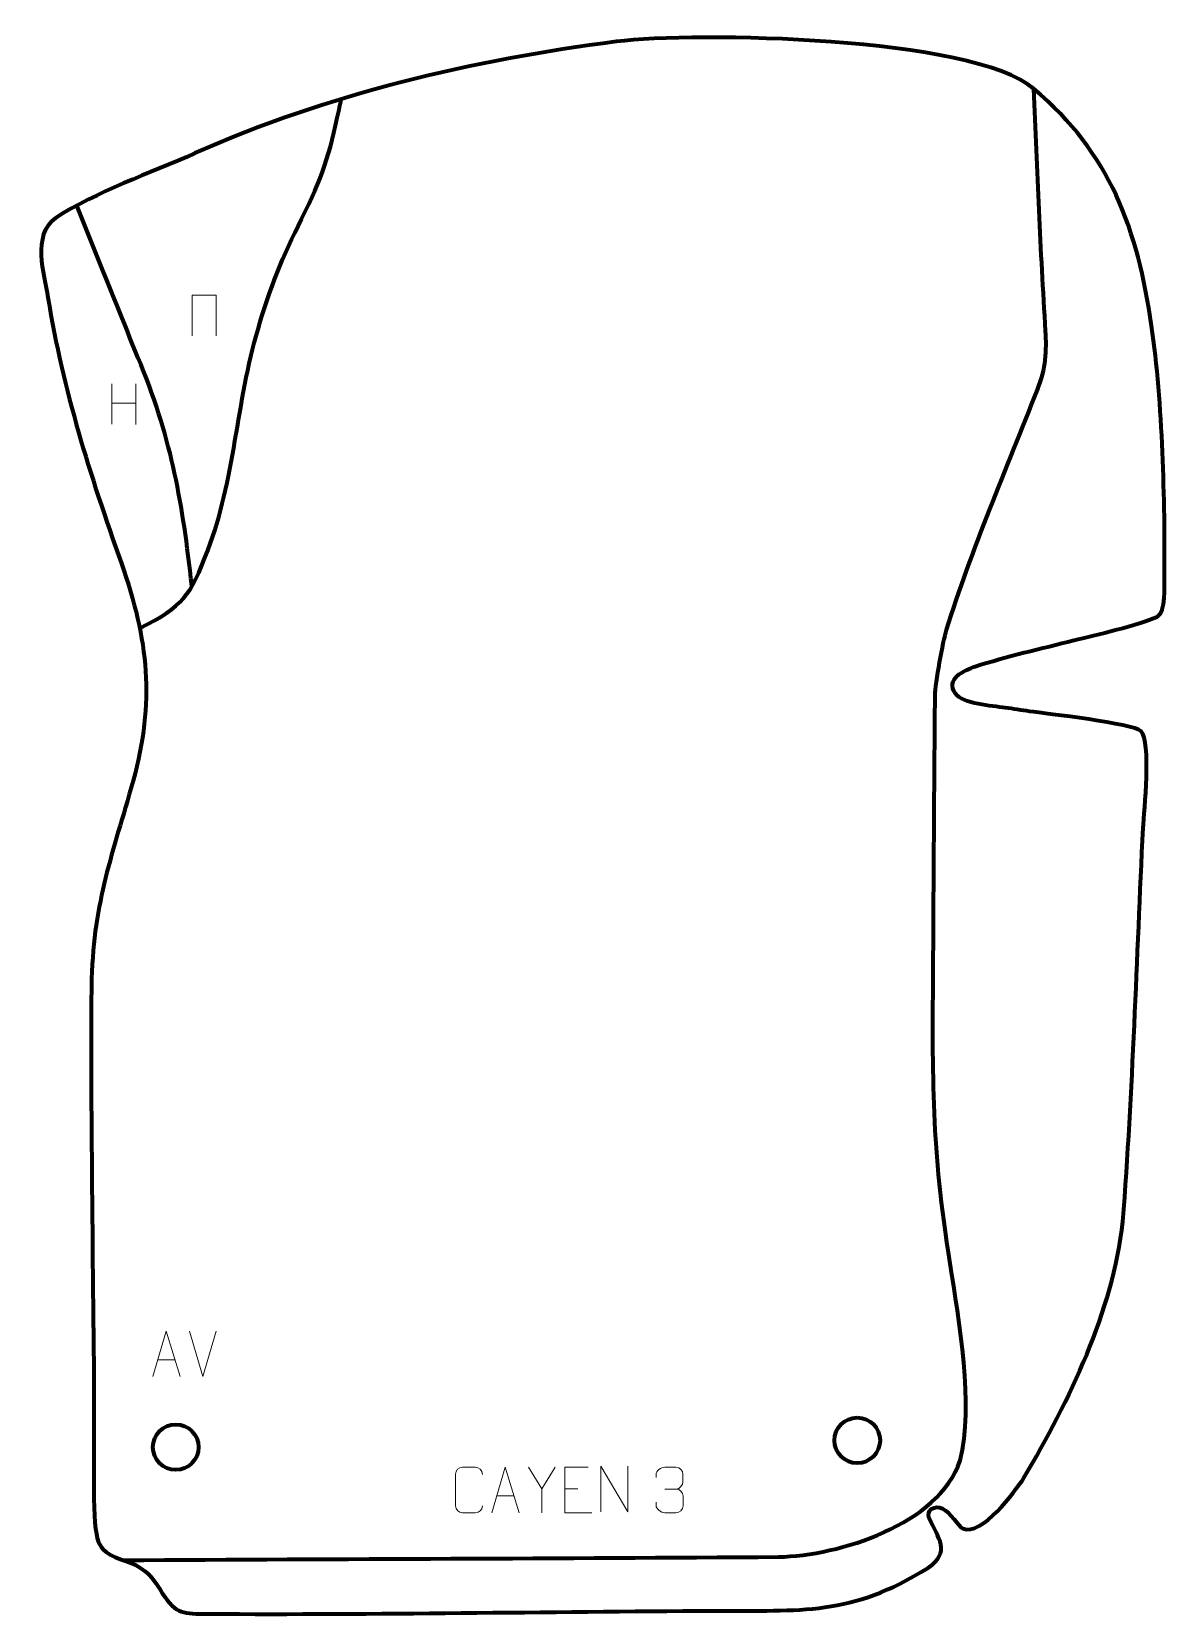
# Model space of a CAD drawing. Header units: millimetres. Extents: x 1028 to 1651, y -50 to 819.
import ezdxf

# ---------------------------------------------------------------- set-up
doc = ezdxf.new("R2010")
doc.units = ezdxf.units.MM
doc.header["$MEASUREMENT"] = 0
doc.layers.add('layer 2', color=7, linetype='Continuous')
doc.layers.add('layer 3', color=7, linetype='Continuous')

msp = doc.modelspace()

# ---------------------------------------------------------------- linework, layer by layer
at = {"layer": 'layer 2', "color": 142, "lineweight": 200}
for centre in [(1107.1893, 42.8395), (1481.0455, 46.5434)]:
    msp.add_ellipse(centre, major_axis=(0, 12.5), ratio=1, dxfattribs=at)
at = {"layer": 'layer 2', "color": 140, "lineweight": 158}
for points, knots in [([(1078.4626, -19.1328), (1198.2481, -18.4561), (1318.055, -18.1403), (1437.8338, -17.371), (1437.8338, -17.371), (1471.2544, -16.6168), (1525.7066, 0.3782), (1537.4511, 35.4384), (1537.4511, 35.4384), (1545.163, 65.8101), (1536.9669, 112.2863), (1531.9834, 143.5633), (1531.9834, 143.5633), (1521.8023, 207.461), (1522.3131, 244.5023), (1522.7477, 308.163), (1522.7477, 308.163), (1523.0337, 357.1332), (1523.3413, 406.1031), (1523.762, 455.0723), (1523.762, 455.0723), (1523.8184, 461.4257), (1528.1142, 484.7451), (1530.0436, 490.9499), (1530.0436, 490.9499), (1543.5335, 534.3333), (1563.0654, 580.0677), (1579.9144, 622.568), (1579.9144, 622.568), (1584.5507, 634.2612), (1585.0404, 644.297), (1584.3956, 654.7243), (1584.3956, 654.7243), (1581.6359, 699.3579), (1579.6906, 742.9336), (1577.9795, 787.6599)], [0, 0, 0, 0, 0.1, 0.1, 0.1, 0.1, 0.2, 0.2, 0.2, 0.2, 0.3, 0.3, 0.3, 0.3, 0.4, 0.4, 0.4, 0.4, 0.5, 0.5, 0.5, 0.5, 0.6, 0.6, 0.6, 0.6, 0.7, 0.7, 0.7, 0.7, 0.8, 0.8, 0.8, 0.8, 1, 1, 1, 1]), ([(1087.4177, 491.8547), (1111.6212, 504.1743), (1114.9726, 509.2706), (1124.7749, 534.5736), (1124.7749, 534.5736), (1139.4877, 572.5526), (1140.6067, 616.1378), (1152.3139, 655.9507), (1152.3139, 655.9507), (1158.8519, 678.1845), (1165.7431, 695.6417), (1176.193, 716.3483), (1176.193, 716.3483), (1187.6095, 738.8609), (1191.5851, 751.5912), (1196.7851, 776.1836), (1196.7851, 776.1836), (1197.1942, 778.1429), (1197.6049, 780.1016), (1198.0175, 782.0602)], [0, 0, 0, 0, 0.16666667, 0.16666667, 0.16666667, 0.16666667, 0.33333333, 0.33333333, 0.33333333, 0.33333333, 0.5, 0.5, 0.5, 0.5, 0.66666667, 0.66666667, 0.66666667, 0.66666667, 1, 1, 1, 1]), ([(1115.9856, 515.1243), (1110.8741, 560.6377), (1105.3277, 593.8629), (1087.9445, 636.7441), (1087.9445, 636.7441), (1080.0741, 655.9113), (1072.4581, 675.183), (1064.7107, 694.4002), (1064.7107, 694.4002), (1060.7648, 704.1481), (1056.8185, 713.8958), (1052.8723, 723.6435)], [0, 0, 0, 0, 0.25, 0.25, 0.25, 0.25, 0.5, 0.5, 0.5, 0.5, 1, 1, 1, 1])]:
    msp.add_open_spline(points, degree=3, knots=knots, dxfattribs=at)
at = {"layer": 'layer 2', "color": 250, "lineweight": 9}
for points, knots in [([(1116.1588, 652.2207), (1116.1588, 652.2207), (1116.1588, 674.571), (1116.1588, 674.571), (1116.1588, 674.571), (1116.1588, 674.571), (1129.2771, 674.571), (1129.2771, 674.571), (1129.2771, 674.571), (1129.2771, 674.571), (1129.2771, 652.2207), (1129.2771, 652.2207)], [0, 0, 0, 0, 0.25, 0.25, 0.25, 0.25, 0.5, 0.5, 0.5, 0.5, 1, 1, 1, 1]), ([(1094.6287, 81.5356), (1094.6287, 81.5356), (1101.9997, 106.4891), (1101.9997, 106.4891), (1101.9997, 106.4891), (1101.9997, 106.4891), (1109.5696, 81.5356), (1109.5696, 81.5356)], [0, 0, 0, 0, 0.33333333, 0.33333333, 0.33333333, 0.33333333, 1, 1, 1, 1]), ([(1275.4821, 10.6728), (1275.3423, 8.3494), (1273.6651, 6.8698), (1271.5174, 6.859), (1271.5174, 6.859), (1269.1855, 6.8594), (1266.8536, 6.8594), (1264.5221, 6.859), (1264.5221, 6.859), (1262.5971, 6.7536), (1260.625, 8.6381), (1260.6362, 10.6554), (1260.6362, 10.6554), (1260.6366, 16.4255), (1260.6366, 22.1952), (1260.6362, 27.9645), (1260.6362, 27.9645), (1260.6404, 30.1026), (1262.3871, 31.8218), (1264.5395, 31.8083), (1264.5395, 31.8083), (1266.8652, 31.8083), (1269.1913, 31.8083), (1271.5174, 31.8083), (1271.5174, 31.8083), (1273.464, 31.8438), (1275.4554, 30.3523), (1275.4821, 27.9147)], [0, 0, 0, 0, 0.125, 0.125, 0.125, 0.125, 0.25, 0.25, 0.25, 0.25, 0.375, 0.375, 0.375, 0.375, 0.5, 0.5, 0.5, 0.5, 0.625, 0.625, 0.625, 0.625, 0.75, 0.75, 0.75, 0.75, 1, 1, 1, 1]), ([(1280.5886, 6.8551), (1280.5886, 6.8551), (1287.9596, 31.8086), (1287.9596, 31.8086), (1287.9596, 31.8086), (1287.9596, 31.8086), (1295.5295, 6.8551), (1295.5295, 6.8551)], [0, 0, 0, 0, 0.33333333, 0.33333333, 0.33333333, 0.33333333, 1, 1, 1, 1]), ([(1315.3808, 31.8086), (1315.3808, 31.8086), (1308.0584, 19.9099), (1308.0584, 19.9099), (1308.0584, 19.9099), (1308.0584, 19.9099), (1308.0591, 6.855), (1308.0591, 6.855)], [0, 0, 0, 0, 0.33333333, 0.33333333, 0.33333333, 0.33333333, 1, 1, 1, 1]), ([(1333.5002, 31.8086), (1333.5002, 31.8086), (1320.6263, 31.8086), (1320.6263, 31.8086), (1320.6263, 31.8086), (1320.6263, 31.8086), (1320.6263, 6.855), (1320.6263, 6.855), (1320.6263, 6.855), (1320.6263, 6.855), (1335.4921, 6.855), (1335.4921, 6.855)], [0, 0, 0, 0, 0.25, 0.25, 0.25, 0.25, 0.5, 0.5, 0.5, 0.5, 1, 1, 1, 1]), ([(1340.467, 7.4522), (1340.467, 7.4522), (1340.467, 32.4057), (1340.467, 32.4057), (1340.467, 32.4057), (1340.467, 32.4057), (1355.1218, 7.4522), (1355.1218, 7.4522), (1355.1218, 7.4522), (1355.1218, 7.4522), (1355.1218, 32.4057), (1355.1218, 32.4057)], [0, 0, 0, 0, 0.25, 0.25, 0.25, 0.25, 0.5, 0.5, 0.5, 0.5, 1, 1, 1, 1]), ([(1370.7119, 26.1139), (1370.7119, 26.1139), (1370.7119, 27.9711), (1370.7119, 27.9711), (1370.7119, 27.9711), (1370.6976, 29.713), (1373.3621, 31.8311), (1375.4212, 31.8084), (1375.4212, 31.8084), (1377.4853, 31.8084), (1379.5493, 31.8084), (1381.613, 31.8084), (1381.613, 31.8084), (1383.8075, 31.8172), (1385.4058, 29.9704), (1385.4502, 28.0583), (1385.4502, 28.0583), (1385.4498, 26.6232), (1385.4498, 25.1881), (1385.4502, 23.7526), (1385.4502, 23.7526), (1385.4016, 22.0991), (1383.799, 19.8691), (1381.6007, 19.8791), (1381.6007, 19.8791), (1383.8044, 19.8679), (1385.4124, 18.0647), (1385.4664, 16.0052), (1385.4664, 16.0052), (1385.466, 14.2205), (1385.466, 12.4358), (1385.4664, 10.6507), (1385.4664, 10.6507), (1385.4765, 8.5893), (1383.4216, 6.8262), (1381.6007, 6.8343), (1381.6007, 6.8343), (1379.5354, 6.8346), (1377.4702, 6.8346), (1375.4046, 6.8343), (1375.4046, 6.8343), (1373.236, 6.8458), (1370.705, 9.246), (1370.6864, 10.7078), (1370.6864, 10.7078), (1370.6864, 10.7078), (1370.6864, 12.6164), (1370.6864, 12.6164)], [0, 0, 0, 0, 0.07692308, 0.07692308, 0.07692308, 0.07692308, 0.15384615, 0.15384615, 0.15384615, 0.15384615, 0.23076923, 0.23076923, 0.23076923, 0.23076923, 0.30769231, 0.30769231, 0.30769231, 0.30769231, 0.38461538, 0.38461538, 0.38461538, 0.38461538, 0.46153846, 0.46153846, 0.46153846, 0.46153846, 0.53846154, 0.53846154, 0.53846154, 0.53846154, 0.61538462, 0.61538462, 0.61538462, 0.61538462, 0.69230769, 0.69230769, 0.69230769, 0.69230769, 0.76923077, 0.76923077, 0.76923077, 0.76923077, 0.84615385, 0.84615385, 0.84615385, 0.84615385, 1, 1, 1, 1])]:
    msp.add_open_spline(points, degree=3, knots=knots, dxfattribs=at)
for points in [[(1072.1988, 625.9631), (1072.1988, 625.9631), (1072.1988, 603.7704), (1072.1988, 603.7704)], [(1085.3145, 625.9631), (1085.3145, 625.9631), (1085.3145, 603.6128), (1085.3145, 603.6128)], [(1072.2163, 615.3207), (1072.2163, 615.3207), (1085.3145, 615.3207), (1085.3145, 615.3207)], [(1121.9882, 81.5283), (1121.9882, 81.5283), (1114.6664, 106.4819), (1114.6664, 106.4819)], [(1129.3101, 106.4819), (1129.3101, 106.4819), (1121.9883, 81.5283), (1121.9883, 81.5283)], [(1097.3513, 90.785), (1097.3513, 90.785), (1106.847, 90.785), (1106.847, 90.785)], [(1308.0584, 19.9099), (1308.0584, 19.9099), (1300.7375, 31.8086), (1300.7375, 31.8086)], [(1320.6263, 19.9289), (1320.6263, 19.9289), (1327.7944, 19.9289), (1327.7944, 19.9289)], [(1375.4216, 19.8687), (1375.4216, 19.8687), (1381.618, 19.8687), (1381.618, 19.8687)], [(1283.3112, 16.1045), (1283.3112, 16.1045), (1292.8069, 16.1045), (1292.8069, 16.1045)]]:
    msp.add_open_spline(points, degree=3, dxfattribs=at)
at = {"layer": 'layer 3', "color": 242, "lineweight": 158}
msp.add_open_spline([(1061.03, 299.6671), (1062.2602, 342.5739), (1072.5757, 368.06), (1083.7785, 408.2627), (1083.7785, 408.2627), (1095.8325, 451.5198), (1092.1018, 485.5372), (1077.33, 527.3636), (1077.33, 527.3636), (1059.8664, 576.8928), (1045.6893, 621.1877), (1037.0094, 673.2642), (1037.0094, 673.2642), (1034.8611, 686.1533), (1028.1449, 707.6218), (1041.1585, 716.7197), (1041.1585, 716.7197), (1063.6424, 731.3443), (1092.9358, 741.2612), (1117.7202, 752.3445), (1117.7202, 752.3445), (1190.9713, 784.8696), (1269.6925, 803.3334), (1348.9938, 813.5556), (1348.9938, 813.5556), (1391.7458, 818.9925), (1543.9833, 816.4787), (1577.9795, 787.6599), (1577.9795, 787.6599), (1619.9021, 752.122), (1634.8316, 710.8096), (1642.5384, 657.6744), (1642.5384, 657.6744), (1648.6504, 615.5349), (1649.9865, 561.2338), (1649.597, 520.04), (1649.597, 520.04), (1649.5476, 514.8073), (1650.6056, 501.2051), (1645.5994, 498.2192), (1645.5994, 498.2192), (1635.7235, 493.5096), (1611.6286, 488.2546), (1599.9582, 485.2874), (1599.9582, 485.2874), (1582.4822, 480.8513), (1562.6915, 476.4204), (1545.7051, 470.9299), (1545.7051, 470.9299), (1539.8137, 469.0257), (1529.1353, 463.9203), (1534.868, 456.0963), (1534.868, 456.0963), (1539.0634, 450.3706), (1555.0023, 449.3276), (1562.1299, 448.2728), (1562.1299, 448.2728), (1566.6178, 447.6086), (1571.1083, 446.965), (1575.5956, 446.296), (1575.5956, 446.296), (1584.6828, 445.0818), (1632.7306, 439.5331), (1636.7554, 435.4327), (1636.7554, 435.4327), (1642.4332, 429.6482), (1638.4994, 391.797), (1637.8742, 382.4308), (1637.8742, 382.4308), (1634.4216, 310.6698), (1632.2703, 238.0683), (1626.8243, 166.4939), (1626.8243, 166.4939), (1621.1371, 116.6594), (1597.5256, 68.6874), (1572.5025, 26.0212), (1572.5025, 26.0212), (1567.6444, 18.4811), (1549.2254, -6.3573), (1538.9803, -1.7073), (1538.9803, -1.7073), (1536.4772, -0.5713), (1532.2708, 7.0061), (1527.8428, 9.2422), (1527.8428, 9.2422), (1523.638, 11.3656), (1518.5836, 8.272), (1520.4596, 3.8131), (1520.4596, 3.8131), (1525.581, -6.8619), (1532.6087, -14.8927), (1519.9133, -23.2577), (1519.9133, -23.2577), (1477.6792, -49.9262), (1450.2619, -46.5956), (1402.6575, -46.8524), (1402.6575, -46.8524), (1310.126, -47.3731), (1217.2557, -49.0654), (1124.7678, -48.5928), (1124.7678, -48.5928), (1111.6773, -48.5417), (1107.1675, -48.9202), (1099.8214, -37.2099), (1099.8214, -37.2099), (1092.9213, -26.2107), (1089.7363, -22.8071), (1077.1793, -18.7047), (1077.1793, -18.7047), (1067.6291, -15.5846), (1065.4905, -11.5291), (1064.1618, -7.041), (1064.1618, -7.041), (1061.028, 3.544), (1062.6644, 39.4078), (1062.2519, 81.3391), (1062.2519, 81.3391), (1061.4666, 161.1727), (1060.1235, 268.0499), (1061.03, 299.6671)], degree=3, knots=[0, 0, 0, 0, 0.03225806, 0.03225806, 0.03225806, 0.03225806, 0.06451613, 0.06451613, 0.06451613, 0.06451613, 0.09677419, 0.09677419, 0.09677419, 0.09677419, 0.12903226, 0.12903226, 0.12903226, 0.12903226, 0.16129032, 0.16129032, 0.16129032, 0.16129032, 0.19354839, 0.19354839, 0.19354839, 0.19354839, 0.22580645, 0.22580645, 0.22580645, 0.22580645, 0.25806452, 0.25806452, 0.25806452, 0.25806452, 0.29032258, 0.29032258, 0.29032258, 0.29032258, 0.32258065, 0.32258065, 0.32258065, 0.32258065, 0.35483871, 0.35483871, 0.35483871, 0.35483871, 0.38709677, 0.38709677, 0.38709677, 0.38709677, 0.41935484, 0.41935484, 0.41935484, 0.41935484, 0.4516129, 0.4516129, 0.4516129, 0.4516129, 0.48387097, 0.48387097, 0.48387097, 0.48387097, 0.51612903, 0.51612903, 0.51612903, 0.51612903, 0.5483871, 0.5483871, 0.5483871, 0.5483871, 0.58064516, 0.58064516, 0.58064516, 0.58064516, 0.61290323, 0.61290323, 0.61290323, 0.61290323, 0.64516129, 0.64516129, 0.64516129, 0.64516129, 0.67741935, 0.67741935, 0.67741935, 0.67741935, 0.70967742, 0.70967742, 0.70967742, 0.70967742, 0.74193548, 0.74193548, 0.74193548, 0.74193548, 0.77419355, 0.77419355, 0.77419355, 0.77419355, 0.80645161, 0.80645161, 0.80645161, 0.80645161, 0.83870968, 0.83870968, 0.83870968, 0.83870968, 0.87096774, 0.87096774, 0.87096774, 0.87096774, 0.90322581, 0.90322581, 0.90322581, 0.90322581, 0.93548387, 0.93548387, 0.93548387, 0.93548387, 1, 1, 1, 1], dxfattribs=at)

doc.saveas('drawing.dxf')
